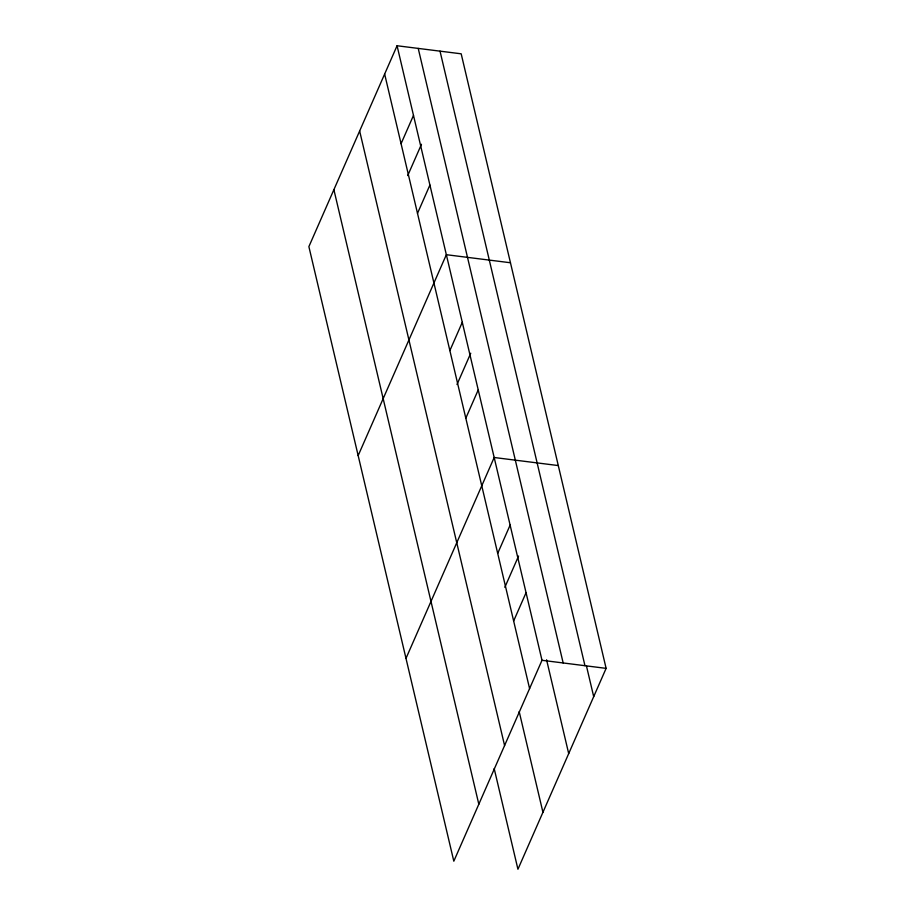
<?xml version="1.0" encoding="UTF-8"?>
<svg xmlns="http://www.w3.org/2000/svg" width="915" height="915" viewBox="0 0 915 915"><rect width="100%" height="100%" fill="white"/><g stroke="black" fill="none" stroke-linecap="round" stroke-linejoin="round"><path stroke-width="1.37" d="M397.064 45.75L308.881 246.638L453.817 861.187L542 660.298L397.064 45.75L461.183 53.813L606.119 668.362L517.936 869.25L494.18 768.543M401.079 143.689L413.488 115.404M407.724 175.577L421.472 144.273M417.503 213.344L429.913 185.047M358.165 455.59L446.348 254.702L510.456 262.754M449.871 350.594L462.292 322.297M457.008 384.517L470.745 353.224M465.815 418.189L478.236 389.893M405.986 658.388L494.18 457.5L558.287 465.563M497.703 553.392L510.124 525.096M504.84 587.327L518.576 556.023M513.647 620.988L526.056 592.703M542 660.298L606.119 668.362M586.538 666.303L593.698 696.647M440.024 51.148L584.96 665.697M418.224 48.415L563.16 662.963M546.575 659.795L568.695 753.605M384.643 74.046L529.591 688.595M519.182 711.584L542.938 812.291M359.641 130.994L504.588 745.542M333.884 189.68L478.82 804.228"/></g></svg>
